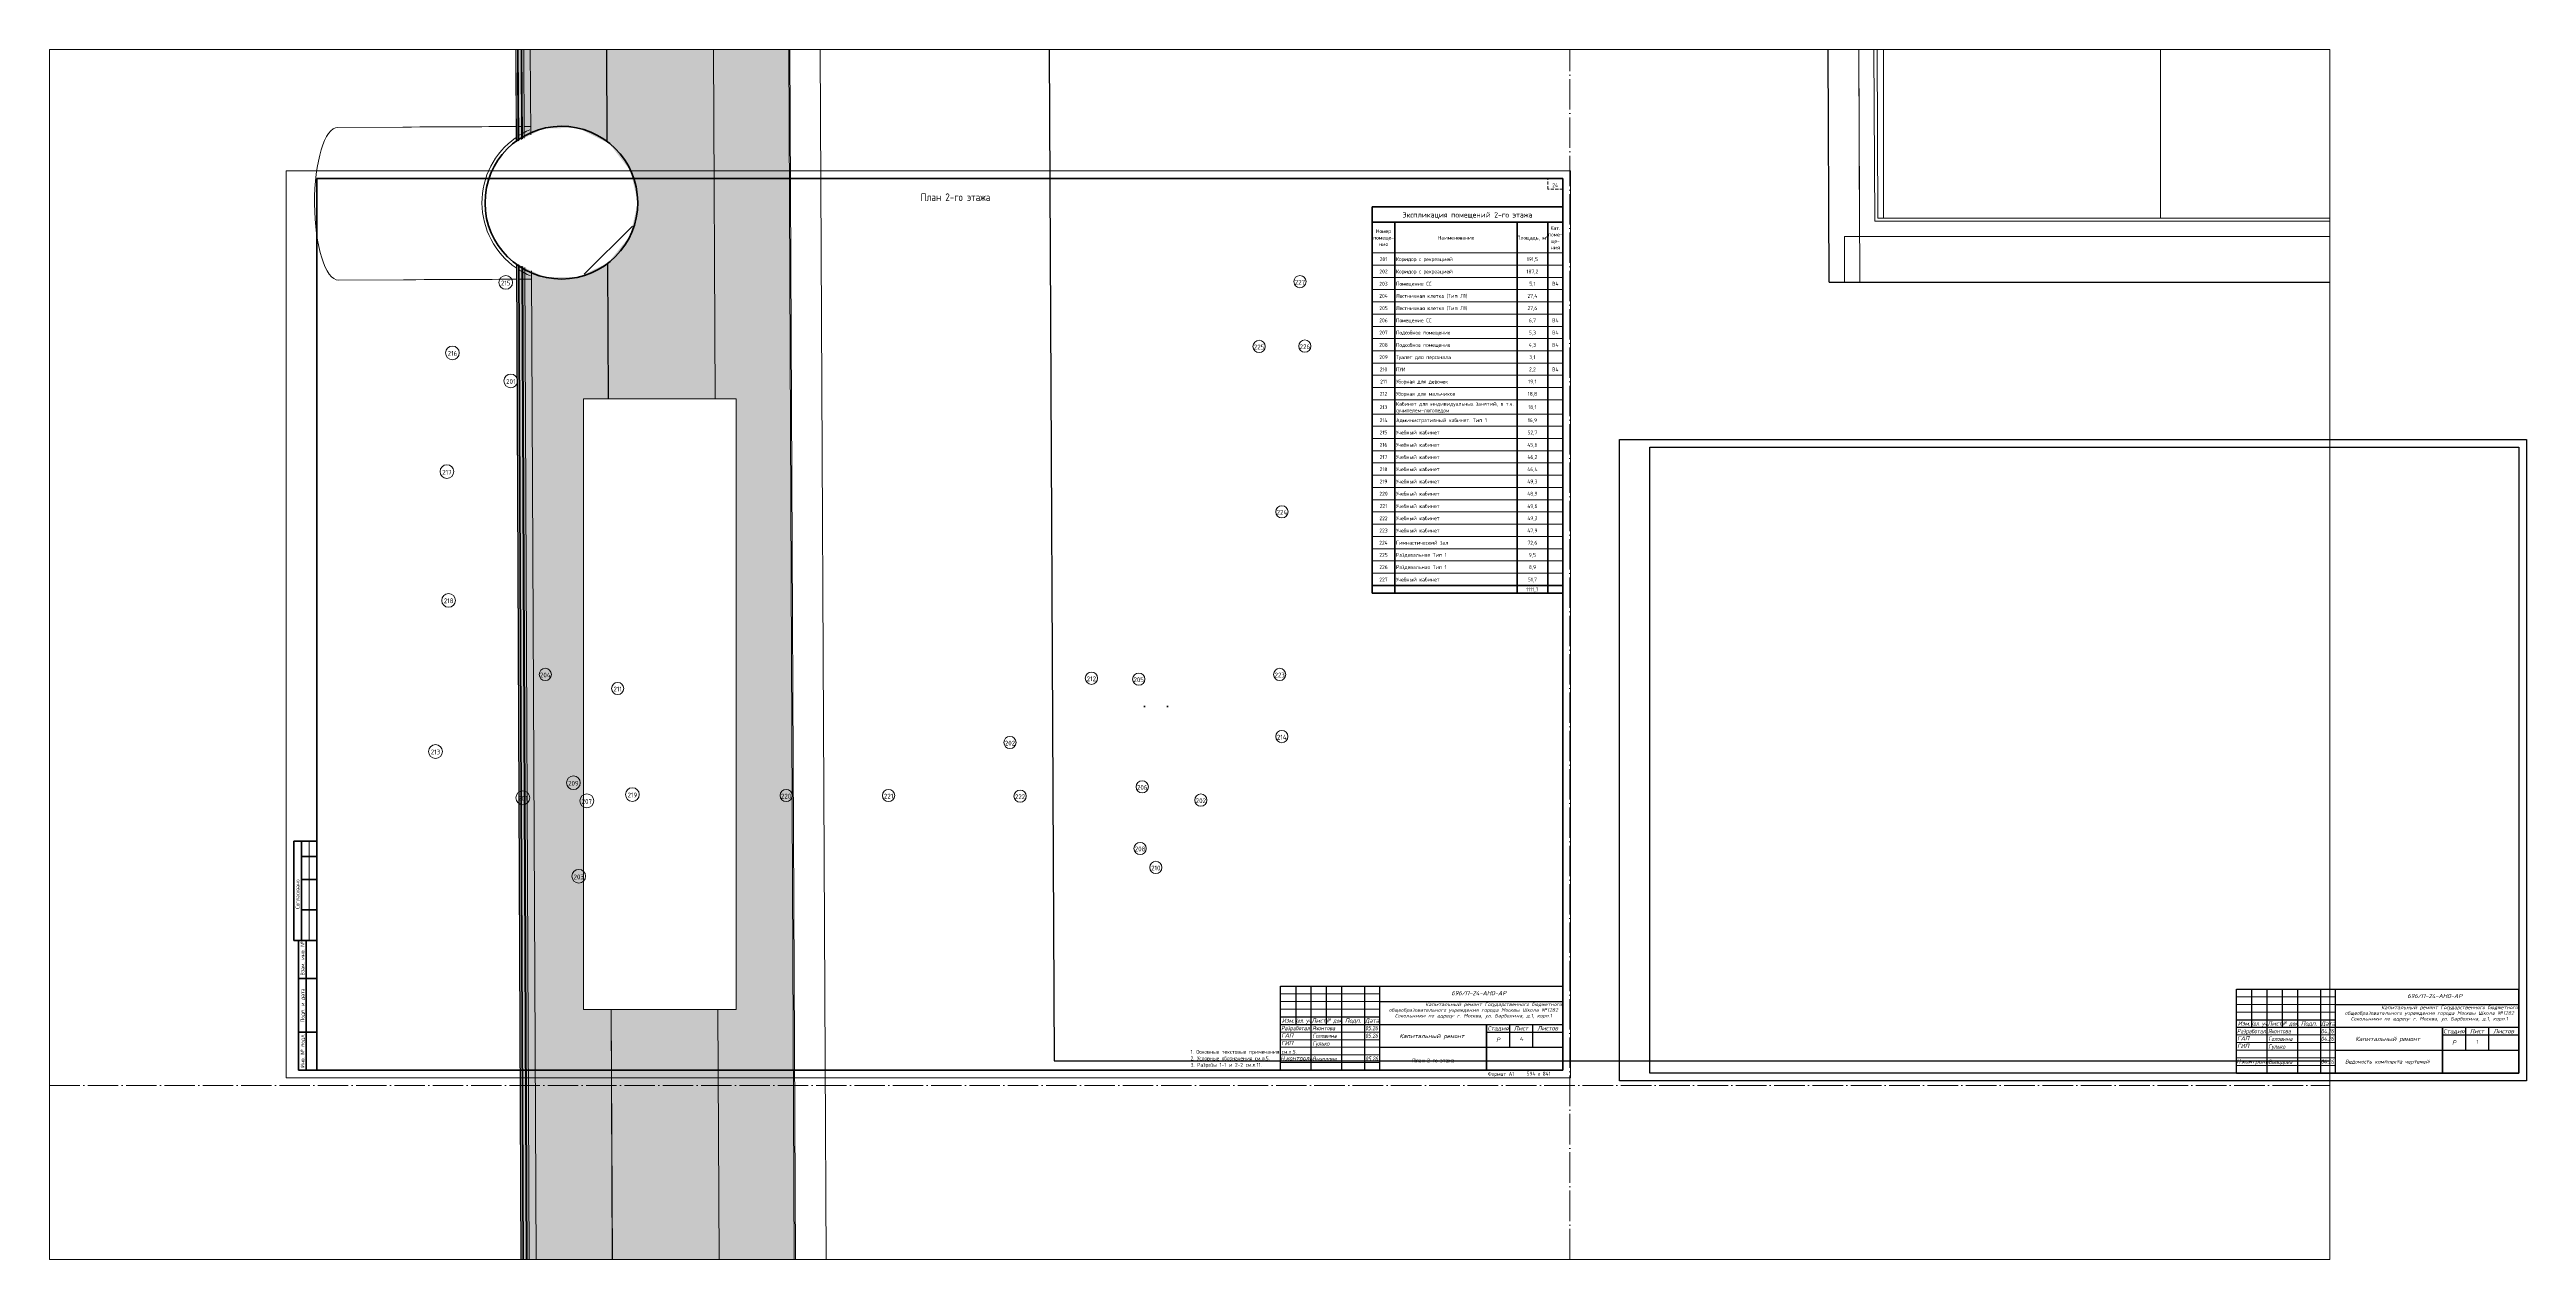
# Paper-space layout 'Layout1' of a CAD drawing. Header units: millimetres. Extents: x -996 to 626, y -119 to 673.
# The model-space entities are those that its viewports show. They can reach past a viewport. Long polylines and large blocks are cut down to what shows.
import ezdxf
from ezdxf.enums import TextEntityAlignment as Align

# ---------------------------------------------------------------- set-up
doc = ezdxf.new("R2010")
doc.units = ezdxf.units.MM
for name, pattern in [('ADSK_Линия сетки', [25, 20, -2.5, 0, -2.5]), ('ADSK_Штриховая_ш2 п1', [3, 2, -1]), ('ADSK_Штриховая_ш3 п1_5', [4.5, 3, -1.5])]:
    doc.linetypes.add(name, pattern=pattern)
for name, color, linetype, lineweight in [('+АР_Текст', 250, 'Continuous', 9), ('Аннотация', 7, 'Continuous', 9), ('АР-Формат', 7, 'Continuous', 9), ('Графика', 7, 'Continuous', 20), ('Заголовки', 7, 'Continuous', 20), ('Обобщенные модели', 7, 'Continuous', 18), ('Ограждение', 7, 'Continuous', 9), ('Оси', 7, 'Continuous', 9), ('Основная надпись', 7, 'Continuous', 30), ('Перекрытие', 7, 'Continuous', 18), ('СПДС__АР_Рамка чертежа', 7, 'Continuous', 50), ('Стены наружные', 7, 'Continuous', 18), ('Стены несущие', 7, 'Continuous', 30), ('Стены отделка', 7, 'Continuous', 30), ('Стены штриховка', 7, 'Continuous', 9), ('Узлы', 7, 'Continuous', 18)]:
    doc.layers.add(name, color=color, linetype=linetype, lineweight=lineweight)
doc.layers.add('Линии', color=7, linetype='Continuous', lineweight=9, true_color=0x00a600)
doc.styles.add('GOST Common', font='GOST_Common.ttf', dxfattribs={"width": 0.9, "height": 350})
doc.styles.add('GOST Common_10', font='GOST_Common.ttf', dxfattribs={"width": 0.9, "height": 3.5})
doc.styles.add('GOST Common_11', font='GOST_Common.ttf', dxfattribs={"width": 0.9, "height": 2.5})
doc.styles.add('GOST Common_7', font='GOST_Common.ttf', dxfattribs={"width": 0.9, "height": 2.5})
doc.styles.add('GOST Common_9', font='GOST_Common.ttf', dxfattribs={"width": 0.9, "height": 5})
doc.styles.add('PDF ISOCPEUR', font='isocpeur.ttf')
doc.styles.add('Юля', font='isocpeui.ttf', dxfattribs={"height": 2.8})

# ---------------------------------------------------------------- blocks, each defined once
blk = doc.blocks.new('Водосток - Тип 1 _карниз больше 490мм_-5158525-План 2-го этажа')
at = {"layer": 'Обобщенные модели', "lineweight": 9}
h = blk.add_hatch(dxfattribs=at)
h.set_pattern_fill('FP_11', color=256, style=0, pattern_type=2)
h.set_pattern_definition([(314.728, (-451.3, -498.1), (106.568, 105.561), [])])
h.paths.add_polyline_path([(76.3, 171.1), (76.3, 148.9), (85.9, 128.8), (103.3, 115), (125, 110), (146.7, 115), (164.1, 128.8), (173.7, 148.9), (173.7, 171.1), (164.1, 191.2), (146.7, 205), (125, 210), (103.3, 205), (85.9, 191.2)])
at = {"layer": 'Обобщенные модели'}
for p, q in [((75, 306.2), (75, 263.6)), ((175, 263.6), (175, 306.2)), ((75, 186.2), (75, 187.8)), ((75, 184.1), (75, 185.4)), ((75, 182.9), (75, 184.1)), ((75, 179.9), (75, 182.9)), ((175, 187.6), (175, 186)), ((175, 184.1), (175, 181.1)), ((175, 181.1), (175, 179.9))]:
    blk.add_line(p, q, dxfattribs=at)
at = {"layer": 'Обобщенные модели', "flags": 128}
for points in [[(75, 189.7), (75, 193.4), (75, 197.2), (75, 201.3), (75, 205.5), (75, 209.9), (75, 214.4), (75, 219.1), (75, 224), (75, 229), (75, 234.1), (75, 239.3), (75, 244.6), (75, 250.1), (75, 255.6), (75, 261.3), (75, 263.6)], [(175, 263.6), (175, 258), (175, 252.4), (175, 246.9), (175, 241.5), (175, 236.2), (175, 231.1), (175, 226), (175, 221.1), (175, 216.4), (175, 211.8), (175, 207.3), (175, 203), (175, 198.9), (175, 194.9), (175, 191.2), (175, 189.5)]]:
    blk.add_lwpolyline(points, dxfattribs=at)
at = {"layer": 'Обобщенные модели'}
for start, end in [(90, 144.9971), (34.9623, 90), (151.6356, 156.9149), (150.1376, 151.6356), (147.1564, 149.313), (30.6448, 32.8023), (28.3214, 29.82), (23.0938, 28.3214)]:
    blk.add_arc((125, 160), 52, start, end, dxfattribs=at)
at = {"layer": 'Обобщенные модели', "lineweight": 40}
for start, end in [(90, 270), (270, 90)]:
    blk.add_arc((125, 160), 50, start, end, dxfattribs=at)
at = {"layer": 'Обобщенные модели'}
for start_param, end_param in [(4.712389, 6.283185), (3.141593, 4.712389)]:
    blk.add_ellipse((125, 306.2), major_axis=(-50, 0), ratio=0.309017, start_param=start_param, end_param=end_param, dxfattribs=at)
blk = doc.blocks.new('Ограждение - Ограждение-4648971-План 2-го этажа')
at = {"layer": 'Ограждение', "true_color": 0x373f43, "transparency": 33554432}
h = blk.add_hatch(color=149, dxfattribs=at)
h.paths.add_polyline_path([(-686.2, -338.5), (-508.3, -158.9), (-532.8, 5432.9), (-533.9, 5432.9), (-538.8, 6452.6), (-537.2, 6452.7), (-540.7, 7248.6), (-542.6, 7248.7), (-546.3, 8025.4), (-600, 7971.5), (-600, 7577.6), (-700, 7577.6), (-700, 7871), (-721.9, 7849), (-690.3, 613), (-672.2, 621.9), (-649.9, 622), (-629.5, 611.9), (-615.6, 594), (-610.8, 573.4), (-615.7, 551.7), (-630.1, 533.9), (-649.5, 524.5), (-671.7, 524.4), (-690, 533), (-686.6, -233)])
h.paths.add_polyline_path([(-546.3, 44.7), (-646.3, 44.7), (-646.3, 444.7), (-546.3, 444.7), (-546.3, 168)])
h = blk.add_hatch(color=149, dxfattribs=at)
h.paths.add_polyline_path([(-686.4, -338.7), (-682.2, -333.5), (-686, 531.2), (-690.2, 533.1), (-686.4, -338.5)])
h.paths.add_polyline_path([(-690.5, 612.9), (-686.4, 615), (-717.9, 7853), (-722.1, 7848.8), (-690.5, 621.8)])
at = {"layer": 'Ограждение'}
for p, q in [((-688.8, 613.8), (-720.4, 7850.5)), ((-687, 614.6), (-718.6, 7852.3)), ((-686.7, 614.8), (-718.3, 7852.6)), ((-686.4, 615), (-717.9, 7853)), ((-685.1, 615.5), (-716.7, 7854.2)), ((-690.5, 612.9), (-722.1, 7848.8)), ((-690.3, 613), (-721.9, 7849)), ((-689.4, 613.5), (-720.9, 7849.9)), ((-689.2, 613.6), (-720.8, 7850.1)), ((-689, 613.6), (-720.6, 7850.3)), ((-508.3, -159.9), (-519.5, 2400.5)), ((-508.3, -159.9), (-519.5, 2400.5)), ((-686.4, -338.7), (-690.2, 533.1)), ((-686.2, -338.5), (-690, 533)), ((-685.2, -337.5), (-689, 532.6)), ((-685.1, -337.4), (-688.9, 532.5)), ((-684.9, -337.2), (-688.7, 532.4)), ((-684.6, -336.9), (-688.4, 532.3)), ((-682.9, -335.2), (-686.7, 531.5)), ((-682.5, -334.9), (-686.3, 531.3)), ((-682.2, -334.5), (-686, 531.2)), ((-681, -333.3), (-684.8, 530.6))]:
    blk.add_line(p, q, dxfattribs=at)

msp = doc.modelspace()

# ---------------------------------------------------------------- linework, layer by layer
at = {"layer": 'Оси', "color": 252, "linetype": 'ADSK_Линия сетки'}
for p, q in [((-0.435, -5029.374), (-0.435, 44222.998)), ((-10114.729, -5), (50212.269, -5))]:
    msp.add_line(p, q, dxfattribs=at)
at = {"layer": 'Перекрытие'}
for p, q in [((386.265, 563.098), (386.265, 7353)), ((205.031, 947.393), (205.031, 563.098))]:
    msp.add_line(p, q, dxfattribs=at)
at = {"layer": 'Стены наружные'}
for p, q in [((-596.275, 8027.59), (-560.214, 444.747)), ((-680.909, 617.61), (-715.893, 7858.59)), ((-664.535, 7577.642), (-630.885, 612.908)), ((-631.015, 612.97), (-664.136, 7577.642)), ((-676.337, -328.635), (-680.478, 528.538)), ((-630.215, 444.747), (-630.638, 533.656)), ((-630.503, 533.722), (-630.073, 444.747)), ((-626.868, -258.902), (-628.313, 44.747)), ((-628.14, 44.747), (-626.673, -258.902)), ((-557.201, -188.902), (-558.312, 44.747))]:
    msp.add_line(p, q, dxfattribs=at)
at = {"layer": 'Стены несущие'}
for p, q in [((-342.65, 957.456), (-338.149, 11.098)), ((169.431, 521.098), (167.463, 934.882)), ((169.431, 521.098), (7168.134, 521.098)), ((-338.149, 11.098), (7678.134, 11.098))]:
    msp.add_line(p, q, dxfattribs=at)
at = {"layer": 'Стены отделка', "lineweight": 9}
for p, q in [((129.791, 8709.38), (169.431, 521.098)), ((189.431, 521.195), (149.791, 8709.38)), ((-512.648, 956.648), (-507.343, -158.902)), ((187.463, 934.977), (189.289, 551.098)), ((201.232, 563.098), (199.463, 935.034)), ((4926.531, 563.098), (201.232, 563.098)), ((7138.134, 551.098), (179.449, 551.098)), ((179.449, 551.098), (179.449, 521.098)), ((169.431, 521.098), (189.431, 521.195)), ((-546.279, 444.747), (-646.279, 444.747)), ((-646.279, 444.747), (-646.279, 44.747)), ((-546.279, 44.747), (-546.279, 444.747)), ((-646.279, 44.747), (-546.279, 44.747)), ((-487.438, -138.902), (-488.151, 11.098))]:
    msp.add_line(p, q, dxfattribs=at)
at = {"layer": 'Стены штриховка'}
for p, q in [((199.241, 561.098), (197.463, 935.024)), ((-492.491, 923.743), (-488.151, 11.098)), ((4928.531, 561.098), (199.241, 561.098))]:
    msp.add_line(p, q, dxfattribs=at)

# ---------------------------------------------------------------- block references
at = {"layer": 'Обобщенные модели', "rotation": 90.27247415019644}
msp.add_blockref('Водосток - Тип 1 _карниз больше 490мм_-5158525-План 2-го этажа', (-500.233, 448.933), dxfattribs=at)
at = {"layer": 'Ограждение'}
msp.add_blockref('Ограждение - Ограждение-4648971-План 2-го этажа', (0, 0), dxfattribs=at)

psp = doc.layouts.get("Layout1")

# ---------------------------------------------------------------- linework, layer by layer
at = {"color": 18, "lineweight": -3, "true_color": 0x000000, "transparency": 33554687}
psp.add_lwpolyline([(32, 418.1), (626, 418.1), (626, -1.9), (32, -1.9)], close=True, dxfattribs=at)
psp.add_lwpolyline([(32, 418.1), (626, 418.1), (626, -1.9), (32, -1.9)], close=True, dxfattribs=at)
at = {"layer": 'АР-Формат', "lineweight": 30, "transparency": 33554687}
psp.add_lwpolyline([(52, 413.1), (621, 413.1), (621, 3.1), (52, 3.1)], close=True, dxfattribs=at)
at = {"layer": 'Линии', "color": 7, "lineweight": 50}
for p, q in [((-130, 570.3), (-130, 560.3)), ((-5, 570.3), (-130, 570.3)), ((-5, 560.3), (-5, 570.3)), ((-130, 560.3), (-130, 317.5)), ((-130, 560.3), (-5, 560.3)), ((-115, 560.3), (-115, 540.2)), ((-35, 560.3), (-35, 540.2)), ((-15, 560.3), (-15, 540.2)), ((-5, 560.3), (-5, 317.5)), ((-5, 560.3), (-5, 540.2)), ((-115, 540.2), (-115, 532.2)), ((-35, 540.2), (-35, 532.2)), ((-15, 540.2), (-15, 532.2)), ((-5, 540.2), (-5, 532.2)), ((-115, 532.2), (-115, 524.2)), ((-115, 524.2), (-115, 516.2)), ((-35, 532.2), (-35, 524.2)), ((-35, 524.2), (-35, 516.2)), ((-15, 532.2), (-15, 524.2)), ((-15, 524.2), (-15, 516.2)), ((-5, 532.2), (-5, 524.2)), ((-5, 524.2), (-5, 516.2)), ((-115, 516.2), (-115, 508.2)), ((-115, 508.2), (-115, 500.1)), ((-35, 516.2), (-35, 508.2)), ((-35, 508.2), (-35, 500.1)), ((-15, 516.2), (-15, 508.2)), ((-15, 508.2), (-15, 500.1)), ((-5, 516.2), (-5, 508.2)), ((-5, 508.2), (-5, 500.1)), ((-115, 500.1), (-115, 492.1)), ((-115, 492.1), (-115, 484.1)), ((-35, 500.1), (-35, 492.1)), ((-35, 492.1), (-35, 484.1)), ((-15, 500.1), (-15, 492.1)), ((-15, 492.1), (-15, 484.1)), ((-5, 500.1), (-5, 492.1)), ((-5, 492.1), (-5, 484.1)), ((-115, 484.1), (-115, 476.1)), ((-115, 476.1), (-115, 468.1)), ((-35, 484.1), (-35, 476.1)), ((-35, 476.1), (-35, 468.1)), ((-15, 484.1), (-15, 476.1)), ((-15, 476.1), (-15, 468.1)), ((-5, 484.1), (-5, 476.1)), ((-5, 476.1), (-5, 468.1)), ((-115, 468.1), (-115, 460.1)), ((-115, 460.1), (-115, 452)), ((-35, 468.1), (-35, 460.1)), ((-35, 460.1), (-35, 452)), ((-15, 468.1), (-15, 460.1)), ((-15, 460.1), (-15, 452)), ((-5, 468.1), (-5, 460.1)), ((-5, 460.1), (-5, 452)), ((-115, 452), (-115, 444)), ((-115, 444), (-115, 434.7)), ((-35, 452), (-35, 444)), ((-35, 444), (-35, 434.7)), ((-15, 452), (-15, 444)), ((-15, 444), (-15, 434.7)), ((-5, 452), (-5, 444)), ((-5, 444), (-5, 434.7)), ((-115, 434.7), (-115, 426.7)), ((-115, 426.7), (-115, 418.7)), ((-35, 434.7), (-35, 426.7)), ((-35, 426.7), (-35, 418.7)), ((-15, 434.7), (-15, 426.7)), ((-15, 426.7), (-15, 418.7)), ((-5, 434.7), (-5, 426.7)), ((-5, 426.7), (-5, 418.7)), ((-115, 418.7), (-115, 410.7)), ((-115, 410.7), (-115, 402.7)), ((-35, 418.7), (-35, 410.7)), ((-35, 410.7), (-35, 402.7)), ((-15, 418.7), (-15, 410.7)), ((-15, 410.7), (-15, 402.7)), ((-5, 418.7), (-5, 410.7)), ((-5, 410.7), (-5, 402.7)), ((-115, 402.7), (-115, 394.7)), ((-115, 394.7), (-115, 386.6)), ((-35, 402.7), (-35, 394.7)), ((-35, 394.7), (-35, 386.6)), ((-15, 402.7), (-15, 394.7)), ((-15, 394.7), (-15, 386.6)), ((-5, 402.7), (-5, 394.7)), ((-5, 394.7), (-5, 386.6)), ((-115, 386.6), (-115, 378.6)), ((-115, 378.6), (-115, 370.6)), ((-35, 386.6), (-35, 378.6)), ((-35, 378.6), (-35, 370.6)), ((-15, 386.6), (-15, 378.6)), ((-15, 378.6), (-15, 370.6)), ((-5, 386.6), (-5, 378.6)), ((-5, 378.6), (-5, 370.6)), ((-115, 370.6), (-115, 362.6)), ((-115, 362.6), (-115, 354.6)), ((-35, 370.6), (-35, 362.6)), ((-35, 362.6), (-35, 354.6)), ((-15, 370.6), (-15, 362.6)), ((-15, 362.6), (-15, 354.6)), ((-5, 370.6), (-5, 362.6)), ((-5, 362.6), (-5, 354.6)), ((-115, 354.6), (-115, 346.5)), ((-115, 346.5), (-115, 338.5)), ((-35, 354.6), (-35, 346.5)), ((-35, 346.5), (-35, 338.5)), ((-15, 354.6), (-15, 346.5)), ((-15, 346.5), (-15, 338.5)), ((-5, 354.6), (-5, 346.5)), ((-5, 346.5), (-5, 338.5)), ((-115, 338.5), (-115, 330.5)), ((-115, 330.5), (-115, 322.5)), ((-35, 338.5), (-35, 330.5)), ((-35, 330.5), (-35, 322.5)), ((-15, 338.5), (-15, 330.5)), ((-15, 330.5), (-15, 322.5)), ((-5, 338.5), (-5, 330.5)), ((-5, 330.5), (-5, 322.5)), ((-115, 322.5), (-130, 322.5)), ((-5, 317.5), (-130, 317.5)), ((-35, 322.5), (-115, 322.5)), ((-115, 322.5), (-115, 317.5)), ((-15, 322.5), (-35, 322.5)), ((-35, 322.5), (-35, 317.5)), ((-5, 322.5), (-15, 322.5)), ((-15, 322.5), (-15, 317.5)), ((-5, 322.5), (-5, 317.5))]:
    psp.add_line(p, q, dxfattribs=at)
at = {"layer": 'Линии', "color": 7, "lineweight": 20}
for p, q in [((-115, 540.2), (-130, 540.2)), ((-35, 540.2), (-115, 540.2)), ((-15, 540.2), (-35, 540.2)), ((-5, 540.2), (-15, 540.2)), ((-115, 532.2), (-130, 532.2)), ((-115, 524.2), (-130, 524.2)), ((-35, 532.2), (-115, 532.2)), ((-35, 524.2), (-115, 524.2)), ((-15, 532.2), (-35, 532.2)), ((-15, 524.2), (-35, 524.2)), ((-5, 532.2), (-15, 532.2)), ((-5, 524.2), (-15, 524.2)), ((-115, 516.2), (-130, 516.2)), ((-115, 508.2), (-130, 508.2)), ((-35, 516.2), (-115, 516.2)), ((-35, 508.2), (-115, 508.2)), ((-15, 516.2), (-35, 516.2)), ((-15, 508.2), (-35, 508.2)), ((-5, 516.2), (-15, 516.2)), ((-5, 508.2), (-15, 508.2)), ((-115, 500.1), (-130, 500.1)), ((-115, 492.1), (-130, 492.1)), ((-35, 500.1), (-115, 500.1)), ((-35, 492.1), (-115, 492.1)), ((-15, 500.1), (-35, 500.1)), ((-15, 492.1), (-35, 492.1)), ((-5, 500.1), (-15, 500.1)), ((-5, 492.1), (-15, 492.1)), ((-115, 484.1), (-130, 484.1)), ((-115, 476.1), (-130, 476.1)), ((-35, 484.1), (-115, 484.1)), ((-35, 476.1), (-115, 476.1)), ((-15, 484.1), (-35, 484.1)), ((-15, 476.1), (-35, 476.1)), ((-5, 484.1), (-15, 484.1)), ((-5, 476.1), (-15, 476.1)), ((-115, 468.1), (-130, 468.1)), ((-115, 460.1), (-130, 460.1)), ((-35, 468.1), (-115, 468.1)), ((-35, 460.1), (-115, 460.1)), ((-15, 468.1), (-35, 468.1)), ((-15, 460.1), (-35, 460.1)), ((-5, 468.1), (-15, 468.1)), ((-5, 460.1), (-15, 460.1)), ((-115, 452), (-130, 452)), ((-115, 444), (-130, 444)), ((-35, 452), (-115, 452)), ((-35, 444), (-115, 444)), ((-15, 452), (-35, 452)), ((-15, 444), (-35, 444)), ((-5, 452), (-15, 452)), ((-5, 444), (-15, 444)), ((-115, 434.7), (-130, 434.7)), ((-115, 426.7), (-130, 426.7)), ((-35, 434.7), (-115, 434.7)), ((-35, 426.7), (-115, 426.7)), ((-15, 434.7), (-35, 434.7)), ((-15, 426.7), (-35, 426.7)), ((-5, 434.7), (-15, 434.7)), ((-5, 426.7), (-15, 426.7)), ((-115, 418.7), (-130, 418.7)), ((-115, 410.7), (-130, 410.7)), ((-35, 418.7), (-115, 418.7)), ((-35, 410.7), (-115, 410.7)), ((-15, 418.7), (-35, 418.7)), ((-15, 410.7), (-35, 410.7)), ((-5, 418.7), (-15, 418.7)), ((-5, 410.7), (-15, 410.7)), ((-115, 402.7), (-130, 402.7)), ((-115, 394.7), (-130, 394.7)), ((-35, 402.7), (-115, 402.7)), ((-35, 394.7), (-115, 394.7)), ((-15, 402.7), (-35, 402.7)), ((-15, 394.7), (-35, 394.7)), ((-5, 402.7), (-15, 402.7)), ((-5, 394.7), (-15, 394.7)), ((-115, 386.6), (-130, 386.6)), ((-115, 378.6), (-130, 378.6)), ((-35, 386.6), (-115, 386.6)), ((-35, 378.6), (-115, 378.6)), ((-15, 386.6), (-35, 386.6)), ((-15, 378.6), (-35, 378.6)), ((-5, 386.6), (-15, 386.6)), ((-5, 378.6), (-15, 378.6)), ((-115, 370.6), (-130, 370.6)), ((-115, 362.6), (-130, 362.6)), ((-35, 370.6), (-115, 370.6)), ((-35, 362.6), (-115, 362.6)), ((-15, 370.6), (-35, 370.6)), ((-15, 362.6), (-35, 362.6)), ((-5, 370.6), (-15, 370.6)), ((-5, 362.6), (-15, 362.6)), ((-115, 354.6), (-130, 354.6)), ((-115, 346.5), (-130, 346.5)), ((-35, 354.6), (-115, 354.6)), ((-35, 346.5), (-115, 346.5)), ((-15, 354.6), (-35, 354.6)), ((-15, 346.5), (-35, 346.5)), ((-5, 354.6), (-15, 354.6)), ((-5, 346.5), (-15, 346.5)), ((-115, 338.5), (-130, 338.5)), ((-115, 330.5), (-130, 330.5)), ((-35, 338.5), (-115, 338.5)), ((-35, 330.5), (-115, 330.5)), ((-15, 338.5), (-35, 338.5)), ((-15, 330.5), (-35, 330.5)), ((-5, 338.5), (-15, 338.5)), ((-5, 330.5), (-15, 330.5))]:
    psp.add_line(p, q, dxfattribs=at)
at = {"layer": 'Линии', "color": 7, "linetype": 'ADSK_Штриховая_ш3 п1_5', "lineweight": 35}
for p, q in [((-279, 243.6), (-279, 242.7)), ((-264, 243.6), (-264, 242.7))]:
    psp.add_line(p, q, dxfattribs=at)
at = {"layer": 'Линии', "color": 7}
for centre, radius in [((-697.3, 520.9), 4.5), ((-177.2, 521.4), 4), ((-732.2, 474.7), 4.5), ((-204, 479), 4), ((-174, 479.2), 4), ((-694, 456.4), 4.5), ((-735.8, 397), 4.5), ((-189, 370.7), 4), ((-734.7, 312.7), 4.5), ((-671.4, 264.2), 4), ((-313.8, 261.7), 4), ((-282.8, 261.1), 4), ((-190.5, 264.2), 4), ((-624, 255), 4), ((-189.1, 223.5), 4), ((-743.3, 213.7), 4.5), ((-367.1, 219.6), 4), ((-653, 193.3), 4.5), ((-686.1, 183.4), 4.5), ((-644.2, 181.4), 4.5), ((-614.4, 185.5), 4.5), ((-513.7, 184.9), 4), ((-446.6, 184.9), 4), ((-360.5, 184.5), 4), ((-280.5, 190.6), 4), ((-242.1, 181.9), 4), ((-281.9, 150.2), 4), ((-649.5, 132), 4.5), ((-271.6, 137.8), 4)]:
    psp.add_circle(centre, radius, dxfattribs=at)
at = {"layer": 'Основная надпись', "lineweight": 20}
for p, q in [((-841, 594), (-841, 0)), ((-841, 594), (0, 594)), ((0, 594), (0, 0)), ((-826, 155), (-826, 90)), ((0, 0), (-841, 0))]:
    psp.add_line(p, q, dxfattribs=at)
at = {"layer": 'Основная надпись', "lineweight": 50}
for p, q in [((-821, 589), (-821, 5)), ((-5, 589), (-821, 589)), ((-5, 5), (-5, 589)), ((-836, 155), (-821, 155)), ((-836, 155), (-836, 90)), ((-831, 155), (-831, 90)), ((-831, 145), (-821, 145)), ((-831, 130), (-821, 130)), ((-831, 110), (-821, 110)), ((-836, 90), (-821, 90)), ((-833, 90), (-821, 90)), ((-833, 90), (-833, 5)), ((-828, 90), (-828, 5)), ((-833, 65), (-821, 65)), ((-833, 30), (-821, 30)), ((-833, 5), (-821, 5)), ((-821, 5), (-5, 5))]:
    psp.add_line(p, q, dxfattribs=at)
at = {"layer": 'Основная надпись', "linetype": 'ADSK_Штриховая_ш2 п1', "lineweight": 20}
for p, q in [((-15, 582), (-15, 589)), ((-5, 582), (-15, 582))]:
    psp.add_line(p, q, dxfattribs=at)
at = {"layer": 'СПДС__АР_Рамка чертежа', "linetype": 'Continuous', "lineweight": 25, "transparency": 33554687}
for p, q in [((-190, 60), (-5, 60)), ((-190, 5), (-190, 60)), ((-180, 60), (-180, 35)), ((-170, 60), (-170, 5)), ((-160, 60), (-160, 35)), ((-150, 60), (-150, 5)), ((-135, 60), (-135, 5)), ((-125, 5), (-125, 60)), ((-125, 50), (-5, 50)), ((436, 58.1), (621, 58.1)), ((436, 3.1), (436, 58.1)), ((446, 58.1), (446, 33.1)), ((456, 58.1), (456, 3.1)), ((466, 58.1), (466, 33.1)), ((476, 58.1), (476, 3.1)), ((491, 58.1), (491, 3.1)), ((501, 3.1), (501, 58.1)), ((-190, 40), (-125, 40)), ((-190, 35), (-5, 35)), ((-55, 5), (-55, 35)), ((-55, 35), (-55, 5)), ((-40, 35), (-40, 20)), ((-25, 35), (-25, 20)), ((436, 38.1), (501, 38.1)), ((436, 33.1), (621, 33.1)), ((501, 48.1), (621, 48.1)), ((571, 3.1), (571, 33.1)), ((571, 33.1), (571, 3.1)), ((586, 33.1), (586, 18.1)), ((601, 33.1), (601, 18.1)), ((-125, 20), (-5, 20)), ((-55, 30), (-5, 30)), ((501, 18.1), (621, 18.1)), ((571, 28.1), (621, 28.1))]:
    psp.add_line(p, q, dxfattribs=at)
at = {"layer": 'СПДС__АР_Рамка чертежа', "linetype": 'Continuous', "lineweight": 5, "transparency": 33554687}
for p, q in [((-190, 55), (-125, 55)), ((-190, 50), (-125, 50)), ((436, 53.1), (501, 53.1)), ((-190, 45), (-125, 45)), ((436, 48.1), (501, 48.1)), ((436, 43.1), (501, 43.1)), ((-190, 30), (-125, 30)), ((-190, 25), (-125, 25)), ((-190, 20), (-125, 20)), ((436, 28.1), (501, 28.1)), ((436, 23.1), (501, 23.1)), ((436, 18.1), (501, 18.1)), ((-190, 15), (-125, 15)), ((-190, 10), (-125, 10)), ((436, 13.1), (501, 13.1)), ((436, 8.1), (501, 8.1))]:
    psp.add_line(p, q, dxfattribs=at)
at = {"layer": 'СПДС__АР_Рамка чертежа', "linetype": 'Continuous', "lineweight": 25, "ltscale": 100, "transparency": 33554687}
for p, q in [((-5, 5), (-5, 60)), ((621, 3.1), (621, 58.1)), ((-190, 5), (-5, 5)), ((436, 3.1), (621, 3.1))]:
    psp.add_line(p, q, dxfattribs=at)

# ---------------------------------------------------------------- texts
at = {"layer": '+АР_Текст', "color": 18, "linetype": 'Continuous', "ltscale": 100, "true_color": 0x000000, "transparency": 33554687, "char_height": 2.8, "width": 107.789, "attachment_point": 1, "line_spacing_factor": 0.95, "style": 'Юля'}
for insert in [(-117.5, 49.3), (508.5, 47.3)]:
    psp.add_mtext('\\pxqc;{\\T1.05;      \\H0.83333x;        Капитальный ремонт Государственного бюджетного общеобразовательного учреждения города Москвы Школа №1282 Сокольники по адресу: г. Москва, ул. Барболина, д.1, корп.1}', dxfattribs=dict(at, insert=insert))
at = {"layer": 'Аннотация', "lineweight": 9, "char_height": 3.12, "attachment_point": 5, "line_spacing_factor": 1.022766, "style": 'GOST Common'}
for s, insert, width in [('215', (-697.3, 520.5), 5.202), ('227', (-177.2, 521), 5.202), ('216', (-732.2, 474.4), 5.858), ('225', (-204, 478.6), 5.202), ('226', (-174, 478.8), 5.202), ('201', (-694, 456), 5.202), ('217', (-735.8, 396.6), 5.202), ('224', (-189, 370.4), 5.202), ('218', (-734.7, 312.4), 5.202), ('204', (-671.4, 263.8), 5.202), ('212', (-313.8, 261.3), 5.202), ('205', (-282.8, 260.7), 5.202), ('223', (-190.5, 263.8), 5.202), ('211', (-624, 254.6), 5.202), ('213', (-743.3, 213.4), 5.202), ('202', (-367.1, 219.2), 5.202), ('214', (-189.1, 223.1), 5.202), ('201', (-686.1, 183), 5.202), ('209', (-653, 192.9), 5.202), ('207', (-644.2, 181), 5.202), ('219', (-614.4, 185.2), 5.202), ('220', (-513.7, 184.5), 5.202), ('221', (-446.6, 184.5), 5.202), ('222', (-360.5, 184.1), 5.202), ('206', (-280.5, 190.2), 5.202), ('202', (-242.1, 181.5), 5.202), ('208', (-281.9, 149.9), 5.202), ('203', (-649.5, 131.6), 5.202), ('210', (-271.6, 137.4), 5.202)]:
    psp.add_mtext(s, dxfattribs=dict(at, insert=insert, width=width))
at = {"layer": 'Аннотация', "insert": (-248.8, 18.3), "char_height": 2.5, "width": 58.503, "attachment_point": 1, "line_spacing_factor": 1.022766, "style": 'GOST Common_7'}
psp.add_mtext('\\pxt1.44,2.88,4.32,5.76,7.2,8.64,10.08,11.52,12.96,14.4,15.84,17.28,18.72,20.16,21.6,23.04,24.48,25.92,27.36,28.8,30.24,31.68,33.12,34.56,36,37.44,38.88,40.32,41.76,43.2,44.64,46.08;{1. Основные текстовые примечания см.л.5.\\P2. Условные обозначения см.л.5.\\P3. Разрезы 1-1 и 2-2 см.л.11.}', dxfattribs=at)
at = {"layer": 'Графика', "line_spacing_factor": 1.022761}
for s, insert, char_height, width, attachment_point, style in [('Номер помеще- ния', (-122.5, 555.7), 2.5, 14.18, 2, 'GOST Common_11'), ('Экспликация помещений 2-го этажа', (-67.5, 566.9), 3.5, 84.471, 2, 'GOST Common_10'), ('Кат. поме- ще- ния', (-10, 557.8), 2.5, 9.624, 2, 'GOST Common_11'), ('201', (-122.5, 537.4), 2.5, 5.099, 2, 'GOST Common_11'), ('Коридор с рекреацией', (-114.3, 537.4), 2.5, 36.114, 1, 'GOST Common_11'), ('Наименование', (-75, 551.4), 2.5, 23.533, 2, 'GOST Common_11'), ('Площадь, м\\fGOST Common|b0|i0|c238|p34|;\\W.9;²', (-25, 551.4), 2.5, 20.094, 2, 'GOST Common_11'), ('191,5', (-25, 537.4), 2.5, 7.392, 2, 'GOST Common_11'), ('202', (-122.5, 529.3), 2.5, 5.612, 2, 'GOST Common_11'), ('203', (-122.5, 521.3), 2.5, 5.612, 2, 'GOST Common_11'), ('Коридор с рекреацией', (-114.3, 529.3), 2.5, 36.114, 1, 'GOST Common_11'), ('Помещение СС', (-114.3, 521.3), 2.5, 22.869, 1, 'GOST Common_11'), ('187,2', (-25, 529.3), 2.5, 7.905, 2, 'GOST Common_11'), ('5,1', (-25, 521.3), 2.5, 4.164, 2, 'GOST Common_11'), ('В4', (-10, 521.3), 2.5, 4.284, 2, 'GOST Common_11'), ('204', (-122.5, 513.3), 2.5, 5.883, 2, 'GOST Common_11'), ('205', (-122.5, 505.3), 2.5, 5.612, 2, 'GOST Common_11'), ('Лестничная клетка (Тип Л1)', (-114.3, 513.3), 2.5, 45.95, 1, 'GOST Common_11'), ('Лестничная клетка (Тип Л1)', (-114.3, 505.3), 2.5, 45.95, 1, 'GOST Common_11'), ('27,4', (-25, 513.3), 2.5, 6.819, 2, 'GOST Common_11'), ('27,6', (-25, 505.3), 2.5, 6.547, 2, 'GOST Common_11'), ('206', (-122.5, 497.3), 2.5, 5.612, 2, 'GOST Common_11'), ('207', (-122.5, 489.3), 2.5, 5.612, 2, 'GOST Common_11'), ('Помещение СС', (-114.3, 497.3), 2.5, 22.869, 1, 'GOST Common_11'), ('Подсобное помещение', (-114.3, 489.3), 2.5, 35.722, 1, 'GOST Common_11'), ('6,7', (-25, 497.3), 2.5, 4.676, 2, 'GOST Common_11'), ('5,3', (-25, 489.3), 2.5, 4.676, 2, 'GOST Common_11'), ('В4', (-10, 497.3), 2.5, 4.284, 2, 'GOST Common_11'), ('В4', (-10, 489.3), 2.5, 4.284, 2, 'GOST Common_11'), ('208', (-122.5, 481.2), 2.5, 5.612, 2, 'GOST Common_11'), ('209', (-122.5, 473.2), 2.5, 5.612, 2, 'GOST Common_11'), ('Туалет для персонала', (-114.3, 473.2), 2.5, 36.929, 1, 'GOST Common_11'), ('Подсобное помещение', (-114.3, 481.2), 2.5, 35.722, 1, 'GOST Common_11'), ('4,3', (-25, 481.2), 2.5, 4.948, 2, 'GOST Common_11'), ('3,1', (-25, 473.2), 2.5, 4.164, 2, 'GOST Common_11'), ('В4', (-10, 481.2), 2.5, 4.284, 2, 'GOST Common_11'), ('210', (-122.5, 465.2), 2.5, 5.099, 2, 'GOST Common_11'), ('211', (-122.5, 457.2), 2.5, 4.586, 2, 'GOST Common_11'), ('Уборная для девочек', (-114.3, 457.2), 2.5, 34.214, 1, 'GOST Common_11'), ('ПУИ', (-114.3, 465.2), 2.5, 6.426, 1, 'GOST Common_11'), ('19,1', (-25, 457.2), 2.5, 5.521, 2, 'GOST Common_11'), ('2,2', (-25, 465.2), 2.5, 4.676, 2, 'GOST Common_11'), ('В4', (-10, 465.2), 2.5, 4.284, 2, 'GOST Common_11'), ('212', (-122.5, 449.2), 2.5, 5.099, 2, 'GOST Common_11'), ('213', (-122.5, 440.5), 2.5, 5.099, 2, 'GOST Common_11'), ('Уборная для мальчиков', (-114.3, 449.2), 2.5, 38.498, 1, 'GOST Common_11'), ('Кабинет для индивидуальных занятий, в т.ч. сучителем-логопедом', (-114.3, 442.6), 2.5, 76.272, 1, 'GOST Common_11'), ('18,8', (-25, 449.2), 2.5, 6.034, 2, 'GOST Common_11'), ('18,1', (-25, 440.5), 2.5, 5.521, 2, 'GOST Common_11'), ('214', (-122.5, 431.9), 2.5, 5.37, 2, 'GOST Common_11'), ('215', (-122.5, 423.9), 2.5, 5.099, 2, 'GOST Common_11'), ('Учебный кабинет', (-114.3, 423.9), 2.5, 28.481, 1, 'GOST Common_11'), ('Административный кабинет. Тип 1', (-114.3, 431.9), 2.5, 56.902, 1, 'GOST Common_11'), ('16,9', (-25, 431.9), 2.5, 6.034, 2, 'GOST Common_11'), ('52,7', (-25, 423.9), 2.5, 6.547, 2, 'GOST Common_11'), ('216', (-122.5, 415.8), 2.5, 5.099, 2, 'GOST Common_11'), ('217', (-122.5, 407.8), 2.5, 5.099, 2, 'GOST Common_11'), ('Учебный кабинет', (-114.3, 415.8), 2.5, 28.481, 1, 'GOST Common_11'), ('Учебный кабинет', (-114.3, 407.8), 2.5, 28.481, 1, 'GOST Common_11'), ('45,6', (-25, 415.8), 2.5, 6.819, 2, 'GOST Common_11'), ('46,2', (-25, 407.8), 2.5, 6.819, 2, 'GOST Common_11'), ('218', (-122.5, 399.8), 2.5, 5.099, 2, 'GOST Common_11'), ('219', (-122.5, 391.8), 2.5, 5.099, 2, 'GOST Common_11'), ('Учебный кабинет', (-114.3, 399.8), 2.5, 28.481, 1, 'GOST Common_11'), ('Учебный кабинет', (-114.3, 391.8), 2.5, 28.481, 1, 'GOST Common_11'), ('46,4', (-25, 399.8), 2.5, 7.09, 2, 'GOST Common_11'), ('49,3', (-25, 391.8), 2.5, 6.819, 2, 'GOST Common_11'), ('220', (-122.5, 383.8), 2.5, 5.612, 2, 'GOST Common_11'), ('221', (-122.5, 375.7), 2.5, 5.099, 2, 'GOST Common_11'), ('Учебный кабинет', (-114.3, 383.8), 2.5, 28.481, 1, 'GOST Common_11'), ('Учебный кабинет', (-114.3, 375.7), 2.5, 28.481, 1, 'GOST Common_11'), ('48,9', (-25, 383.8), 2.5, 6.819, 2, 'GOST Common_11'), ('49,6', (-25, 375.7), 2.5, 6.819, 2, 'GOST Common_11'), ('222', (-122.5, 367.7), 2.5, 5.612, 2, 'GOST Common_11'), ('223', (-122.5, 359.7), 2.5, 5.612, 2, 'GOST Common_11'), ('Учебный кабинет', (-114.3, 367.7), 2.5, 28.481, 1, 'GOST Common_11'), ('Учебный кабинет', (-114.3, 359.7), 2.5, 28.481, 1, 'GOST Common_11'), ('49,3', (-25, 367.7), 2.5, 6.819, 2, 'GOST Common_11'), ('47,9', (-25, 359.7), 2.5, 6.819, 2, 'GOST Common_11'), ('224', (-122.5, 351.7), 2.5, 5.883, 2, 'GOST Common_11'), ('225', (-122.5, 343.7), 2.5, 5.612, 2, 'GOST Common_11'), ('Гимнастический зал', (-114.3, 351.7), 2.5, 33.49, 1, 'GOST Common_11'), ('Раздевальная Тип 1', (-114.3, 343.7), 2.5, 32.524, 1, 'GOST Common_11'), ('72,6', (-25, 351.7), 2.5, 6.547, 2, 'GOST Common_11'), ('9,5', (-25, 343.7), 2.5, 4.676, 2, 'GOST Common_11'), ('226', (-122.5, 335.7), 2.5, 5.612, 2, 'GOST Common_11'), ('227', (-122.5, 327.6), 2.5, 5.612, 2, 'GOST Common_11'), ('Учебный кабинет', (-114.3, 327.6), 2.5, 28.481, 1, 'GOST Common_11'), ('Раздевальная Тип 1', (-114.3, 335.7), 2.5, 32.524, 1, 'GOST Common_11'), ('51,7', (-25, 327.6), 2.5, 6.034, 2, 'GOST Common_11'), ('8,9', (-25, 335.7), 2.5, 4.676, 2, 'GOST Common_11'), ('1111,7', (-25, 321.1), 2.5, 8.237, 2, 'GOST Common_11')]:
    psp.add_mtext(s, dxfattribs=dict(at, insert=insert, char_height=char_height, width=width, attachment_point=attachment_point, style=style))
at = {"layer": 'Заголовки', "lineweight": 9, "insert": (-402.8, 574.2), "char_height": 5, "width": 48.456, "attachment_point": 8, "line_spacing_factor": 1.022766, "style": 'GOST Common_9'}
psp.add_mtext('\\pxqc,t0.36,0.72,1.08,1.44,1.8,2.16,2.52,2.88,3.24,3.6,3.96,4.32,4.68,5.04,5.4,5.76,6.12,6.48,6.84,7.2,7.56,7.92,8.28,8.64,9,9.36,9.72,10.08,10.44,10.8,11.16,11.52;{План 2-го этажа}', dxfattribs=at)
at = {"layer": 'Основная надпись', "lineweight": 9, "char_height": 2.5, "line_spacing_factor": 1.022766, "style": 'GOST Common_7'}
for s, insert, width, attachment_point in [('\\pxqc,t4.572,9.144,13.716,18.288,22.86,27.432,32.004,36.576,41.148,45.72,50.292,54.864,59.436,64.008,68.58,73.152,77.724,82.296,86.868,91.44,96.012,100.584,105.156,109.728,114.3,118.872,123.444,128.016,132.588,137.16,141.732,146.304;{24}', (-10.1, 584.5), 3.456, 5), ('\\pxqc,t4.572,9.144,13.716,18.288,22.86,27.432,32.004,36.576,41.148,45.72,50.292,54.864,59.436,64.008,68.58,73.152,77.724,82.296,86.868,91.44,96.012,100.584,105.156,109.728,114.3,118.872,123.444,128.016,132.588,137.16,141.732,146.304;{План 2-го этажа}', (-89.9, 11.4), 24.048, 5), ('\\pxt4.572,9.144,13.716,18.288,22.86,27.432,32.004,36.576,41.148,45.72,50.292,54.864,59.436,64.008,68.58,73.152,77.724,82.296,86.868,91.44,96.012,100.584,105.156,109.728,114.3,118.872,123.444,128.016,132.588,137.16,141.732,146.304;{Формат А1}', (-54.2, 3.8), 15.066, 1), ('\\pxt4.572,9.144,13.716,18.288,22.86,27.432,32.004,36.576,41.148,45.72,50.292,54.864,59.436,64.008,68.58,73.152,77.724,82.296,86.868,91.44,96.012,100.584,105.156,109.728,114.3,118.872,123.444,128.016,132.588,137.16,141.732,146.304;{594 х 841}', (-28.8, 4), 12.744, 1)]:
    psp.add_mtext(s, dxfattribs=dict(at, insert=insert, width=width, attachment_point=attachment_point))
at = {"layer": 'Основная надпись', "lineweight": 9, "char_height": 2.5, "attachment_point": 2, "rotation": 90, "line_spacing_factor": 1.022766, "style": 'GOST Common_7'}
for s, insert, width in [('\\pxqc,t2.52,5.04,7.56,10.08,12.6,15.12,17.64,20.16,22.68,25.2,27.72,30.24,32.76,35.28,37.8,40.32,42.84,45.36,47.88,50.4,52.92,55.44,57.96,60.48,63,65.52,68.04,70.56,73.08,75.6,78.12,80.64;{Согласовано}', (-834.9, 120.3), 18.044), ('\\pxqc,t2.52,5.04,7.56,10.08,12.6,15.12,17.64,20.16,22.68,25.2,27.72,30.24,32.76,35.28,37.8,40.32,42.84,45.36,47.88,50.4,52.92,55.44,57.96,60.48,63,65.52,68.04,70.56,73.08,75.6,78.12,80.64;{Взам. инв. №}', (-831.6, 78.2), 20.835), ('\\pxqc,t2.52,5.04,7.56,10.08,12.6,15.12,17.64,20.16,22.68,25.2,27.72,30.24,32.76,35.28,37.8,40.32,42.84,45.36,47.88,50.4,52.92,55.44,57.96,60.48,63,65.52,68.04,70.56,73.08,75.6,78.12,80.64;{Подп. и дата}', (-831.6, 47.5), 32.445), ('\\pxqc,t2.52,5.04,7.56,10.08,12.6,15.12,17.64,20.16,22.68,25.2,27.72,30.24,32.76,35.28,37.8,40.32,42.84,45.36,47.88,50.4,52.92,55.44,57.96,60.48,63,65.52,68.04,70.56,73.08,75.6,78.12,80.64;{Инв. № подл.}', (-831.6, 17.8), 22.86)]:
    psp.add_mtext(s, dxfattribs=dict(at, insert=insert, width=width))
at = {"layer": 'СПДС__АР_Рамка чертежа', "linetype": 'Continuous', "lineweight": 5, "transparency": 33554687, "style": 'Юля', "width": 0.8}
for s, p in [('Разработал', (-189.5, 31.2)), ('Яхонтова', (-169, 31.2)), ('05.26', (-134.5, 31.2)), ('Головина', (-169, 26.2)), ('Гулько', (-169, 21.1)), ('05.26', (-134.5, 26.2)), ('Разработал', (436.4, 29.2)), ('Яхонтова', (456.9, 29.2)), ('Головина', (456.9, 24.2)), ('Гулько', (456.9, 19.1)), ('04.26', (491.4, 29.2)), ('04.26', (491.4, 24.2)), ('Выходова', (-169, 11.1)), ('05.26', (-134.5, 11.2)), ('Выходова', (456.9, 9.1)), ('04.26', (491.4, 9.2))]:
    psp.add_text(s, height=2.8, dxfattribs=at).set_placement(p)
at = {"layer": 'СПДС__АР_Рамка чертежа', "linetype": 'Continuous', "lineweight": 5, "transparency": 33554687, "style": 'Юля'}
for s, p in [('Изм.', (-185, 37.5)), ('Лист', (-165, 37.5)), ('Подп.', (-142.5, 37.5)), ('Дата', (-130, 37.5)), ('Стадия', (-47.5, 32.5)), ('Лист', (-32.5, 32.5)), ('Листов', (-15, 32.5)), ('Изм.', (441, 35.6)), ('Лист', (461, 35.6)), ('Подп.', (483.5, 35.6)), ('Дата', (496, 35.6)), ('Р', (-47.5, 25)), ('Стадия', (578.5, 30.6)), ('Р', (578.5, 23.1)), ('Лист', (593.5, 30.6)), ('Листов', (611, 30.6))]:
    psp.add_text(s, height=2.8, dxfattribs=at).set_placement(p, align=Align.MIDDLE_CENTER)
for s, width, p in [('Кол. уч.', 0.7, (-175, 37.5)), ('№ док.', 0.8, (-154.9, 37.5)), ('Кол. уч.', 0.7, (451, 35.6)), ('№ док.', 0.8, (471.1, 35.6))]:
    psp.add_text(s, height=2.8, dxfattribs=dict(at, width=width)).set_placement(p, align=Align.MIDDLE_CENTER)
for s, p in [('ГАП', (-189.5, 26.4)), ('ГИП', (-189.5, 21.4)), ('ГАП', (436.5, 24.5)), ('ГИП', (436.5, 19.5)), ('Н.контроль', (-190.1, 11.4)), ('Н.контроль', (435.9, 9.4))]:
    psp.add_text(s, height=2.8, dxfattribs=at).set_placement(p)
at = {"layer": 'СПДС__АР_Рамка чертежа', "linetype": 'Continuous', "lineweight": 25, "transparency": 33554687, "attachment_point": 1, "style": 'Юля'}
for s, insert, char_height, width in [('696/П-24-АНО-АР', (-78.1, 56.9), 2.8, 51.268), ('696/П-24-АНО-АР', (547.9, 55), 2.8, 51.268), ('\\pxqc;Капитальный ремонт', (-125.8, 28.8), 2.8, 69.875), ('\\pxqc;Капитальный ремонт', (500.1, 26.9), 2.8, 69.875), ('\\pxqc;Ведомость комплекта чертежей', (494.7, 11.9), 2.5, 80.143)]:
    psp.add_mtext(s, dxfattribs=dict(at, insert=insert, char_height=char_height, width=width))
at = {"layer": 'Узлы', "transparency": 33554687, "style": 'PDF ISOCPEUR'}
for s, p in [('4', (-32, 25.5)), ('1', (593.9, 23.6))]:
    psp.add_text(s, height=2.6, dxfattribs=at).set_placement(p, align=Align.MIDDLE_CENTER)

# ---------------------------------------------------------------- viewports
at = {"layer": '0'}
psp.add_viewport(center=(-249.4, 277.2), size=(1493.4, 792.315), view_center_point=(-249.366, 277.241), view_height=792.31521, dxfattribs=at)

doc.saveas('drawing.dxf')
